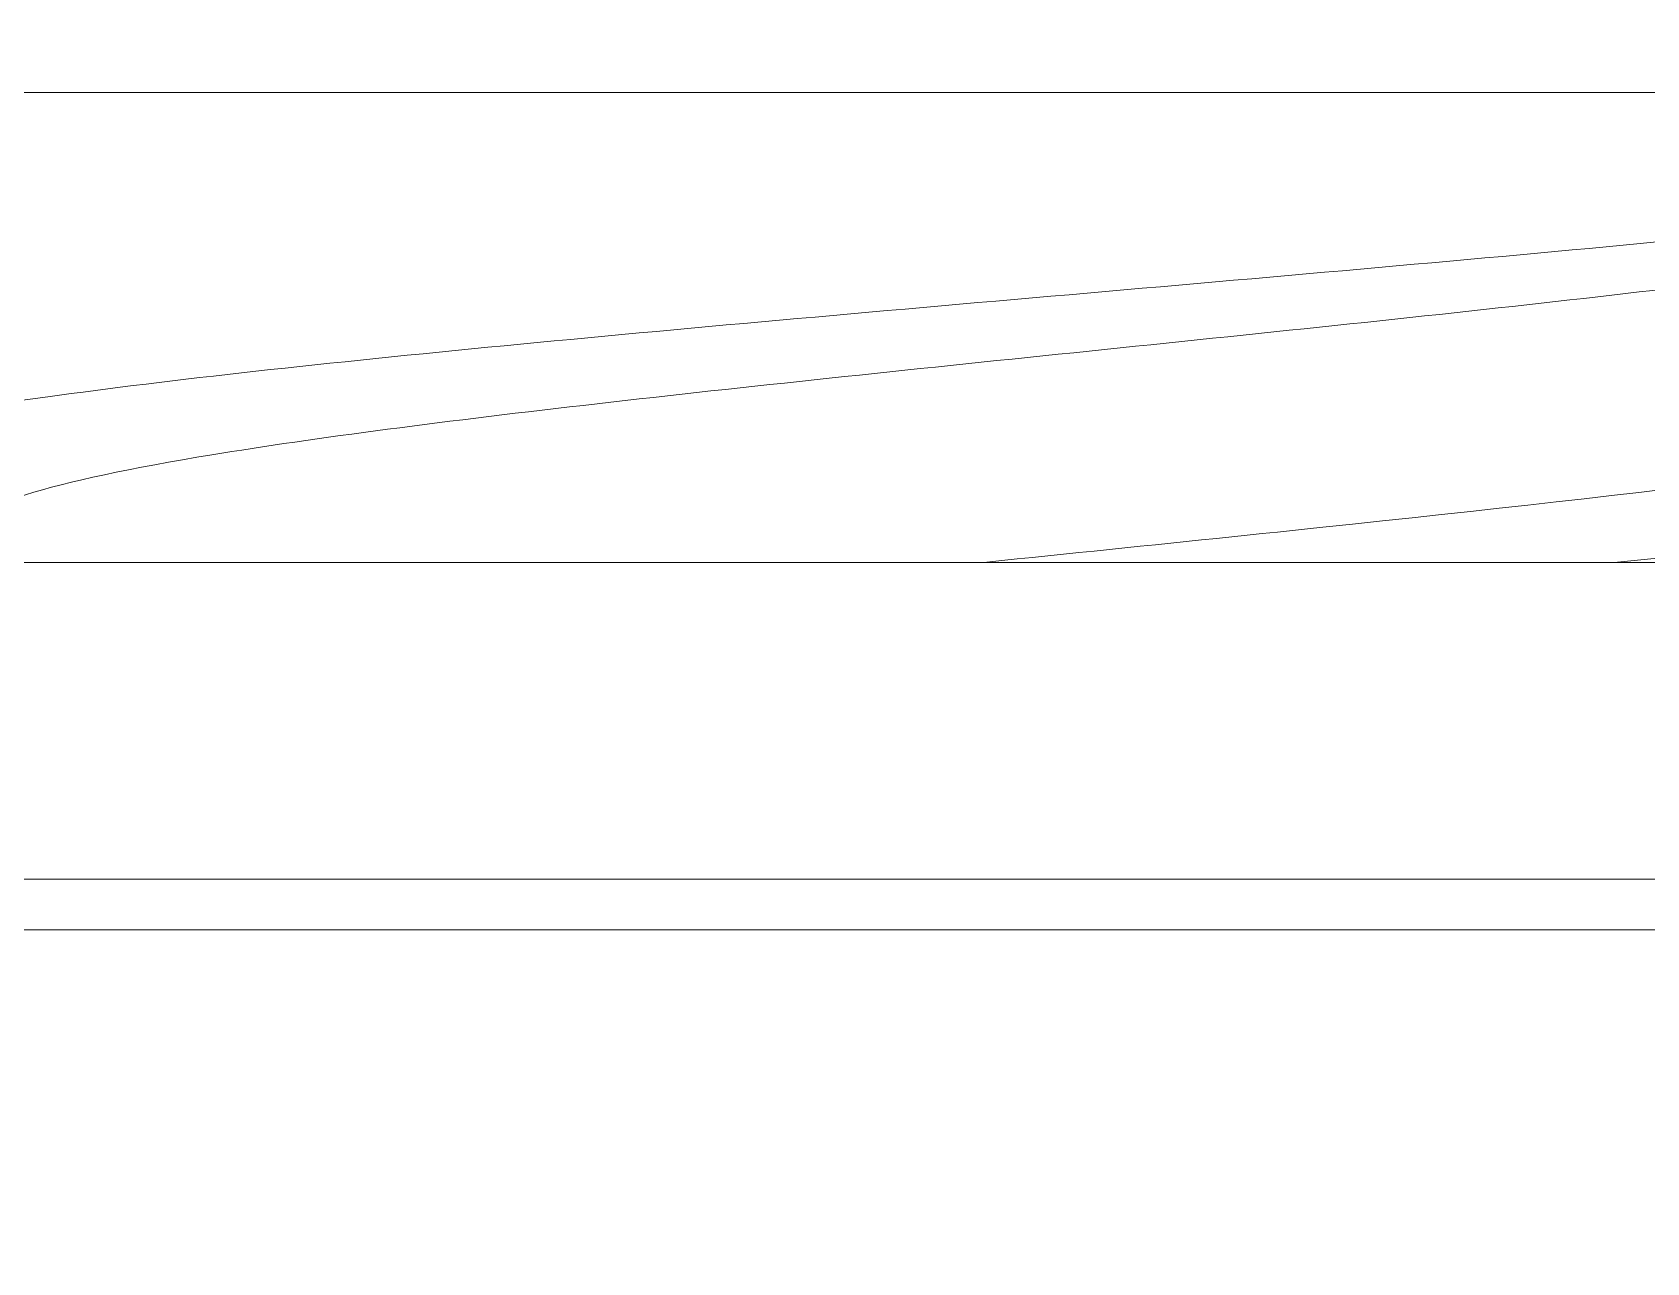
# Model space of a CAD drawing. Header units: millimetres. Extents: x 3069 to 3669, y 1489 to 1908.
# Drawn here: x 3592.81 to 3600.46, y 1768.97 to 1774.8 of the extents above; entities that cross this region are included whole.
import ezdxf

# ---------------------------------------------------------------- set-up
doc = ezdxf.new("R2010")
doc.units = ezdxf.units.MM
doc.set_wipeout_variables(frame=1)
doc.layers.add('Detalles-Accesorios', color=1, linetype='Continuous', lineweight=13)

# ---------------------------------------------------------------- blocks, each defined once
blk = doc.blocks.new('*U41')
for p, q in [((-29.9248, 1.7982), (-30.4424, 1.7982)), ((-28.6748, 1.7982), (-29.1924, 1.7982)), ((-27.4248, 1.7982), (-27.9424, 1.7982)), ((-26.1748, 1.7982), (-26.6924, 1.7982)), ((-24.9248, 1.7982), (-25.4424, 1.7982)), ((-30.3421, -1.7579), (-30.849, -1.7579)), ((-29.0921, -1.7579), (-29.599, -1.7579)), ((-27.8421, -1.7579), (-28.349, -1.7579)), ((-26.5921, -1.7579), (-27.099, -1.7579)), ((-25.3421, -1.7579), (-25.849, -1.7579))]:
    blk.add_line(p, q)
at = {"flags": 128}
for points in [[(-30.8194, 2.3999), (-30.8685, 2.3163), (-31.0197, 2.0599), (-31.1013, 1.9219), (-31.1356, 1.8641), (-31.162, 1.8198), (-31.1748, 1.7982)], [(-29.9545, -2.3591), (-29.9584, -2.3661), (-29.9693, -2.3811), (-29.9798, -2.3917), (-29.9901, -2.398), (-30, -2.4001), (-30.0113, -2.3974), (-30.0231, -2.3892), (-30.0353, -2.3754), (-30.0478, -2.3558), (-30.0606, -2.3303), (-30.0734, -2.2996), (-30.0865, -2.2632), (-30.0998, -2.2212), (-30.1132, -2.1736), (-30.1252, -2.1265), (-30.1373, -2.0753), (-30.1494, -2.02), (-30.1614, -1.9608), (-30.1734, -1.8979), (-30.1852, -1.8316), (-30.1969, -1.762), (-30.2085, -1.6894), (-30.2214, -1.6032), (-30.234, -1.5138), (-30.2462, -1.4217), (-30.2581, -1.3272), (-30.2696, -1.2307), (-30.2806, -1.1339), (-30.2921, -1.0336), (-30.3039, -0.93), (-30.316, -0.8232), (-30.3271, -0.7254), (-30.3385, -0.6257), (-30.35, -0.5242), (-30.3618, -0.4212), (-30.3736, -0.317), (-30.3856, -0.2119), (-30.3976, -0.1061), (-30.4097, -0.0001), (-30.4212, 0.1007), (-30.4326, 0.2013), (-30.444, 0.3012), (-30.4553, 0.4005), (-30.4664, 0.4986), (-30.4775, 0.5955), (-30.4902, 0.7077), (-30.5027, 0.8174), (-30.5149, 0.9244), (-30.5267, 1.0282), (-30.5384, 1.1307), (-30.5496, 1.2296), (-30.5611, 1.3263), (-30.5731, 1.421), (-30.5853, 1.5133), (-30.598, 1.6029), (-30.6109, 1.6892), (-30.6219, 1.7583), (-30.633, 1.8247), (-30.6442, 1.8881), (-30.6556, 1.9485), (-30.667, 2.0055), (-30.6785, 2.0591), (-30.692, 2.1176), (-30.7055, 2.1709), (-30.7189, 2.2187), (-30.7322, 2.261), (-30.7439, 2.2941), (-30.7554, 2.3226), (-30.7667, 2.3466), (-30.7778, 2.366), (-30.7886, 2.381), (-30.7992, 2.3916), (-30.8094, 2.3979), (-30.8194, 2.3999), (-30.8194, 2.3999)], [(-29.5694, 2.3999), (-29.6185, 2.3163), (-29.7697, 2.0599), (-29.8513, 1.9219), (-29.8856, 1.8641), (-29.912, 1.8198), (-29.9248, 1.7982)], [(-28.7045, -2.3591), (-28.7084, -2.3661), (-28.7193, -2.3811), (-28.7298, -2.3917), (-28.7401, -2.398), (-28.75, -2.4001), (-28.7613, -2.3974), (-28.7731, -2.3892), (-28.7853, -2.3754), (-28.7978, -2.3558), (-28.8106, -2.3303), (-28.8234, -2.2996), (-28.8365, -2.2632), (-28.8498, -2.2212), (-28.8632, -2.1736), (-28.8752, -2.1265), (-28.8873, -2.0753), (-28.8994, -2.02), (-28.9114, -1.9608), (-28.9234, -1.8979), (-28.9352, -1.8316), (-28.9469, -1.762), (-28.9585, -1.6894), (-28.9714, -1.6032), (-28.984, -1.5138), (-28.9962, -1.4217), (-29.0081, -1.3272), (-29.0196, -1.2307), (-29.0306, -1.1339), (-29.0421, -1.0336), (-29.0539, -0.93), (-29.066, -0.8232), (-29.0771, -0.7254), (-29.0885, -0.6257), (-29.1, -0.5242), (-29.1118, -0.4212), (-29.1236, -0.317), (-29.1356, -0.2119), (-29.1476, -0.1061), (-29.1597, -0.0001), (-29.1712, 0.1007), (-29.1826, 0.2013), (-29.194, 0.3012), (-29.2053, 0.4005), (-29.2164, 0.4986), (-29.2275, 0.5955), (-29.2402, 0.7077), (-29.2527, 0.8174), (-29.2649, 0.9244), (-29.2767, 1.0282), (-29.2884, 1.1307), (-29.2996, 1.2296), (-29.3111, 1.3263), (-29.3231, 1.421), (-29.3353, 1.5133), (-29.348, 1.6029), (-29.3609, 1.6892), (-29.3719, 1.7583), (-29.383, 1.8247), (-29.3942, 1.8881), (-29.4056, 1.9485), (-29.417, 2.0055), (-29.4285, 2.0591), (-29.442, 2.1176), (-29.4555, 2.1709), (-29.4689, 2.2187), (-29.4822, 2.261), (-29.4939, 2.2941), (-29.5054, 2.3226), (-29.5167, 2.3466), (-29.5278, 2.366), (-29.5386, 2.381), (-29.5492, 2.3916), (-29.5594, 2.3979), (-29.5694, 2.3999), (-29.5694, 2.3999)], [(-28.3194, 2.3999), (-28.3685, 2.3163), (-28.5197, 2.0599), (-28.6013, 1.9219), (-28.6356, 1.8641), (-28.662, 1.8198), (-28.6748, 1.7982)], [(-27.4545, -2.3591), (-27.4584, -2.3661), (-27.4693, -2.3811), (-27.4798, -2.3917), (-27.4901, -2.398), (-27.5, -2.4001), (-27.5113, -2.3974), (-27.5231, -2.3892), (-27.5353, -2.3754), (-27.5478, -2.3558), (-27.5606, -2.3303), (-27.5734, -2.2996), (-27.5865, -2.2632), (-27.5998, -2.2212), (-27.6132, -2.1736), (-27.6252, -2.1265), (-27.6373, -2.0753), (-27.6494, -2.02), (-27.6614, -1.9608), (-27.6734, -1.8979), (-27.6852, -1.8316), (-27.6969, -1.762), (-27.7085, -1.6894), (-27.7214, -1.6032), (-27.734, -1.5138), (-27.7462, -1.4217), (-27.7581, -1.3272), (-27.7696, -1.2307), (-27.7806, -1.1339), (-27.7921, -1.0336), (-27.8039, -0.93), (-27.816, -0.8232), (-27.8271, -0.7254), (-27.8385, -0.6257), (-27.85, -0.5242), (-27.8618, -0.4212), (-27.8736, -0.317), (-27.8856, -0.2119), (-27.8976, -0.1061), (-27.9097, -0.0001), (-27.9212, 0.1007), (-27.9326, 0.2013), (-27.944, 0.3012), (-27.9553, 0.4005), (-27.9664, 0.4986), (-27.9775, 0.5955), (-27.9902, 0.7077), (-28.0027, 0.8174), (-28.0149, 0.9244), (-28.0267, 1.0282), (-28.0384, 1.1307), (-28.0496, 1.2296), (-28.0611, 1.3263), (-28.0731, 1.421), (-28.0853, 1.5133), (-28.098, 1.6029), (-28.1109, 1.6892), (-28.1219, 1.7583), (-28.133, 1.8247), (-28.1442, 1.8881), (-28.1556, 1.9485), (-28.167, 2.0055), (-28.1785, 2.0591), (-28.192, 2.1176), (-28.2055, 2.1709), (-28.2189, 2.2187), (-28.2322, 2.261), (-28.2439, 2.2941), (-28.2554, 2.3226), (-28.2667, 2.3466), (-28.2778, 2.366), (-28.2886, 2.381), (-28.2992, 2.3916), (-28.3094, 2.3979), (-28.3194, 2.3999), (-28.3194, 2.3999)], [(-27.0694, 2.3999), (-27.1185, 2.3163), (-27.2697, 2.0599), (-27.3513, 1.9219), (-27.3856, 1.8641), (-27.412, 1.8198), (-27.4248, 1.7982)], [(-26.2045, -2.3591), (-26.2084, -2.3661), (-26.2193, -2.3811), (-26.2298, -2.3917), (-26.2401, -2.398), (-26.25, -2.4001), (-26.2613, -2.3974), (-26.2731, -2.3892), (-26.2853, -2.3754), (-26.2978, -2.3558), (-26.3106, -2.3303), (-26.3234, -2.2996), (-26.3365, -2.2632), (-26.3498, -2.2212), (-26.3632, -2.1736), (-26.3752, -2.1265), (-26.3873, -2.0753), (-26.3994, -2.02), (-26.4114, -1.9608), (-26.4234, -1.8979), (-26.4352, -1.8316), (-26.4469, -1.762), (-26.4585, -1.6894), (-26.4714, -1.6032), (-26.484, -1.5138), (-26.4962, -1.4217), (-26.5081, -1.3272), (-26.5196, -1.2307), (-26.5306, -1.1339), (-26.5421, -1.0336), (-26.5539, -0.93), (-26.566, -0.8232), (-26.5771, -0.7254), (-26.5885, -0.6257), (-26.6, -0.5242), (-26.6118, -0.4212), (-26.6236, -0.317), (-26.6356, -0.2119), (-26.6476, -0.1061), (-26.6597, -0.0001), (-26.6712, 0.1007), (-26.6826, 0.2013), (-26.694, 0.3012), (-26.7053, 0.4005), (-26.7164, 0.4986), (-26.7275, 0.5955), (-26.7402, 0.7077), (-26.7527, 0.8174), (-26.7649, 0.9244), (-26.7767, 1.0282), (-26.7884, 1.1307), (-26.7996, 1.2296), (-26.8111, 1.3263), (-26.8231, 1.421), (-26.8353, 1.5133), (-26.848, 1.6029), (-26.8609, 1.6892), (-26.8719, 1.7583), (-26.883, 1.8247), (-26.8942, 1.8881), (-26.9056, 1.9485), (-26.917, 2.0055), (-26.9285, 2.0591), (-26.942, 2.1176), (-26.9555, 2.1709), (-26.9689, 2.2187), (-26.9822, 2.261), (-26.9939, 2.2941), (-27.0054, 2.3226), (-27.0167, 2.3466), (-27.0278, 2.366), (-27.0386, 2.381), (-27.0492, 2.3916), (-27.0594, 2.3979), (-27.0694, 2.3999), (-27.0694, 2.3999)], [(-25.8194, 2.3999), (-25.8685, 2.3163), (-26.0197, 2.0599), (-26.1013, 1.9219), (-26.1356, 1.8641), (-26.162, 1.8198), (-26.1748, 1.7982)], [(-25, -2.4001), (-25.0113, -2.3974), (-25.0231, -2.3892), (-25.0353, -2.3754), (-25.0478, -2.3558), (-25.0606, -2.3303), (-25.0734, -2.2996), (-25.0865, -2.2632), (-25.0998, -2.2212), (-25.1132, -2.1736), (-25.1252, -2.1265), (-25.1373, -2.0753), (-25.1494, -2.02), (-25.1614, -1.9608), (-25.1734, -1.8979), (-25.1852, -1.8316), (-25.1969, -1.762), (-25.2085, -1.6894), (-25.2214, -1.6032), (-25.234, -1.5138), (-25.2462, -1.4217), (-25.2581, -1.3272), (-25.2696, -1.2307), (-25.2806, -1.1339), (-25.2921, -1.0336), (-25.3039, -0.93), (-25.316, -0.8232), (-25.3271, -0.7254), (-25.3385, -0.6257), (-25.35, -0.5242), (-25.3618, -0.4212), (-25.3736, -0.317), (-25.3856, -0.2119), (-25.3976, -0.1061), (-25.4097, -0.0001), (-25.4212, 0.1007), (-25.4326, 0.2013), (-25.444, 0.3012), (-25.4553, 0.4005), (-25.4664, 0.4986), (-25.4775, 0.5955), (-25.4902, 0.7077), (-25.5027, 0.8174), (-25.5149, 0.9244), (-25.5267, 1.0282), (-25.5384, 1.1307), (-25.5496, 1.2296), (-25.5611, 1.3263), (-25.5731, 1.421), (-25.5853, 1.5133), (-25.598, 1.6029), (-25.6109, 1.6892), (-25.6219, 1.7583), (-25.633, 1.8247), (-25.6442, 1.8881), (-25.6556, 1.9485), (-25.667, 2.0055), (-25.6785, 2.0591), (-25.692, 2.1176), (-25.7055, 2.1709), (-25.7189, 2.2187), (-25.7322, 2.261), (-25.7439, 2.2941), (-25.7554, 2.3226), (-25.7667, 2.3466), (-25.7778, 2.366), (-25.7886, 2.381), (-25.7992, 2.3916), (-25.8094, 2.3979), (-25.8194, 2.3999), (-25.8194, 2.3999)], [(-29.9545, -2.3597), (-29.9053, -2.276), (-29.7542, -2.0196), (-29.6725, -1.8816), (-29.6382, -1.8238), (-29.6119, -1.7795), (-29.599, -1.7579)], [(-28.7045, -2.3597), (-28.6553, -2.276), (-28.5042, -2.0196), (-28.4225, -1.8816), (-28.3882, -1.8238), (-28.3619, -1.7795), (-28.349, -1.7579)], [(-27.4545, -2.3597), (-27.4053, -2.276), (-27.2542, -2.0196), (-27.1725, -1.8816), (-27.1382, -1.8238), (-27.1119, -1.7795), (-27.099, -1.7579)], [(-26.2045, -2.3597), (-26.1553, -2.276), (-26.0042, -2.0196), (-25.9225, -1.8816), (-25.8882, -1.8238), (-25.8619, -1.7795), (-25.849, -1.7579)]]:
    blk.add_lwpolyline(points, dxfattribs=at)
for points, knots in [([(-29.599, -1.7579), (-29.633, -1.7575), (-29.6406, -1.7568), (-29.6524, -1.7506), (-29.6645, -1.7405), (-29.677, -1.7261), (-29.6898, -1.7076), (-29.7027, -1.685), (-29.7158, -1.6583), (-29.7291, -1.6275), (-29.7425, -1.5924), (-29.7562, -1.5531), (-29.77, -1.5094), (-29.7838, -1.462), (-29.7975, -1.4109), (-29.8111, -1.3563), (-29.8245, -1.2986), (-29.8377, -1.2381), (-29.8506, -1.1749), (-29.8632, -1.1095), (-29.8755, -1.042), (-29.8874, -0.9728), (-29.8988, -0.9024), (-29.9099, -0.8306), (-29.9213, -0.7571), (-29.9331, -0.6812), (-29.9454, -0.6024), (-29.958, -0.521), (-29.971, -0.4372), (-29.9843, -0.3517), (-29.9978, -0.265), (-30.0114, -0.1772), (-30.0252, -0.0888), (-30.0389, -0.0001), (-30.0527, 0.0885), (-30.0664, 0.1767), (-30.08, 0.2643), (-30.0935, 0.3509), (-30.1066, 0.4356), (-30.1195, 0.5183), (-30.132, 0.5987), (-30.1442, 0.677), (-30.1567, 0.7578), (-30.1696, 0.8406), (-30.1827, 0.9251), (-30.1963, 1.0072), (-30.2105, 1.087), (-30.2251, 1.1641), (-30.2394, 1.2345), (-30.2534, 1.2984), (-30.2667, 1.356), (-30.2803, 1.4104), (-30.294, 1.4614), (-30.3077, 1.5085), (-30.3213, 1.5516), (-30.3348, 1.5906), (-30.3482, 1.6257), (-30.3615, 1.6568), (-30.3738, 1.6823), (-30.3815, 1.6955), (-30.7667, 2.3466)], [0, 0, 0, 0, 0.01636, 0.032918, 0.049658, 0.066561, 0.083609, 0.100475, 0.117442, 0.13449, 0.151597, 0.169092, 0.186604, 0.204108, 0.221583, 0.239003, 0.256348, 0.273594, 0.290684, 0.307635, 0.324428, 0.341045, 0.357469, 0.373492, 0.38969, 0.406068, 0.422611, 0.439643, 0.456808, 0.474087, 0.491457, 0.508896, 0.526382, 0.543891, 0.561362, 0.578809, 0.596211, 0.613544, 0.630785, 0.64761, 0.664307, 0.680858, 0.697246, 0.716518, 0.735597, 0.754893, 0.774442, 0.794216, 0.814183, 0.831392, 0.848699, 0.866081, 0.883517, 0.900983, 0.918144, 0.935291, 0.952401, 0.969452, 0.986769, 1, 1, 1, 1]), ([(-28.349, -1.7579), (-28.383, -1.7575), (-28.3906, -1.7568), (-28.4024, -1.7506), (-28.4145, -1.7405), (-28.427, -1.7261), (-28.4398, -1.7076), (-28.4527, -1.685), (-28.4658, -1.6583), (-28.4791, -1.6275), (-28.4925, -1.5924), (-28.5062, -1.5531), (-28.52, -1.5094), (-28.5338, -1.462), (-28.5475, -1.4109), (-28.5611, -1.3563), (-28.5745, -1.2986), (-28.5877, -1.2381), (-28.6006, -1.1749), (-28.6132, -1.1095), (-28.6255, -1.042), (-28.6374, -0.9728), (-28.6488, -0.9024), (-28.6599, -0.8306), (-28.6713, -0.7571), (-28.6831, -0.6812), (-28.6954, -0.6024), (-28.708, -0.521), (-28.721, -0.4372), (-28.7343, -0.3517), (-28.7478, -0.265), (-28.7614, -0.1772), (-28.7752, -0.0888), (-28.7889, -0.0001), (-28.8027, 0.0885), (-28.8164, 0.1767), (-28.83, 0.2643), (-28.8435, 0.3509), (-28.8566, 0.4356), (-28.8695, 0.5183), (-28.882, 0.5987), (-28.8942, 0.677), (-28.9067, 0.7578), (-28.9196, 0.8406), (-28.9327, 0.9251), (-28.9463, 1.0072), (-28.9605, 1.087), (-28.9751, 1.1641), (-28.9894, 1.2345), (-29.0034, 1.2984), (-29.0167, 1.356), (-29.0303, 1.4104), (-29.044, 1.4614), (-29.0577, 1.5085), (-29.0713, 1.5516), (-29.0848, 1.5906), (-29.0982, 1.6257), (-29.1115, 1.6568), (-29.1238, 1.6823), (-29.1315, 1.6955), (-29.5167, 2.3466)], [0, 0, 0, 0, 0.01636, 0.032918, 0.049658, 0.066561, 0.083609, 0.100475, 0.117442, 0.13449, 0.151597, 0.169092, 0.186604, 0.204108, 0.221583, 0.239003, 0.256348, 0.273594, 0.290684, 0.307635, 0.324428, 0.341045, 0.357469, 0.373492, 0.38969, 0.406068, 0.422611, 0.439643, 0.456808, 0.474087, 0.491457, 0.508896, 0.526382, 0.543891, 0.561362, 0.578809, 0.596211, 0.613544, 0.630785, 0.64761, 0.664307, 0.680858, 0.697246, 0.716518, 0.735597, 0.754893, 0.774442, 0.794216, 0.814183, 0.831392, 0.848699, 0.866081, 0.883517, 0.900983, 0.918144, 0.935291, 0.952401, 0.969452, 0.986769, 1, 1, 1, 1]), ([(-27.099, -1.7579), (-27.133, -1.7575), (-27.1406, -1.7568), (-27.1524, -1.7506), (-27.1645, -1.7405), (-27.177, -1.7261), (-27.1898, -1.7076), (-27.2027, -1.685), (-27.2158, -1.6583), (-27.2291, -1.6275), (-27.2425, -1.5924), (-27.2562, -1.5531), (-27.27, -1.5094), (-27.2838, -1.462), (-27.2975, -1.4109), (-27.3111, -1.3563), (-27.3245, -1.2986), (-27.3377, -1.2381), (-27.3506, -1.1749), (-27.3632, -1.1095), (-27.3755, -1.042), (-27.3874, -0.9728), (-27.3988, -0.9024), (-27.4099, -0.8306), (-27.4213, -0.7571), (-27.4331, -0.6812), (-27.4454, -0.6024), (-27.458, -0.521), (-27.471, -0.4372), (-27.4843, -0.3517), (-27.4978, -0.265), (-27.5114, -0.1772), (-27.5252, -0.0888), (-27.5389, -0.0001), (-27.5527, 0.0885), (-27.5664, 0.1767), (-27.58, 0.2643), (-27.5935, 0.3509), (-27.6066, 0.4356), (-27.6195, 0.5183), (-27.632, 0.5987), (-27.6442, 0.677), (-27.6567, 0.7578), (-27.6696, 0.8406), (-27.6827, 0.9251), (-27.6963, 1.0072), (-27.7105, 1.087), (-27.7251, 1.1641), (-27.7394, 1.2345), (-27.7534, 1.2984), (-27.7667, 1.356), (-27.7803, 1.4104), (-27.794, 1.4614), (-27.8077, 1.5085), (-27.8213, 1.5516), (-27.8348, 1.5906), (-27.8482, 1.6257), (-27.8615, 1.6568), (-27.8738, 1.6823), (-27.8815, 1.6955), (-28.2667, 2.3466)], [0, 0, 0, 0, 0.01636, 0.032918, 0.049658, 0.066561, 0.083609, 0.100475, 0.117442, 0.13449, 0.151597, 0.169092, 0.186604, 0.204108, 0.221583, 0.239003, 0.256348, 0.273594, 0.290684, 0.307635, 0.324428, 0.341045, 0.357469, 0.373492, 0.38969, 0.406068, 0.422611, 0.439643, 0.456808, 0.474087, 0.491457, 0.508896, 0.526382, 0.543891, 0.561362, 0.578809, 0.596211, 0.613544, 0.630785, 0.64761, 0.664307, 0.680858, 0.697246, 0.716518, 0.735597, 0.754893, 0.774442, 0.794216, 0.814183, 0.831392, 0.848699, 0.866081, 0.883517, 0.900983, 0.918144, 0.935291, 0.952401, 0.969452, 0.986769, 1, 1, 1, 1]), ([(-25.849, -1.7579), (-25.883, -1.7575), (-25.8906, -1.7568), (-25.9024, -1.7506), (-25.9145, -1.7405), (-25.927, -1.7261), (-25.9398, -1.7076), (-25.9527, -1.685), (-25.9658, -1.6583), (-25.9791, -1.6275), (-25.9925, -1.5924), (-26.0062, -1.5531), (-26.02, -1.5094), (-26.0338, -1.462), (-26.0475, -1.4109), (-26.0611, -1.3563), (-26.0745, -1.2986), (-26.0877, -1.2381), (-26.1006, -1.1749), (-26.1132, -1.1095), (-26.1255, -1.042), (-26.1374, -0.9728), (-26.1488, -0.9024), (-26.1599, -0.8306), (-26.1713, -0.7571), (-26.1831, -0.6812), (-26.1954, -0.6024), (-26.208, -0.521), (-26.221, -0.4372), (-26.2343, -0.3517), (-26.2478, -0.265), (-26.2614, -0.1772), (-26.2752, -0.0888), (-26.2889, -0.0001), (-26.3027, 0.0885), (-26.3164, 0.1767), (-26.33, 0.2643), (-26.3435, 0.3509), (-26.3566, 0.4356), (-26.3695, 0.5183), (-26.382, 0.5987), (-26.3942, 0.677), (-26.4067, 0.7578), (-26.4196, 0.8406), (-26.4327, 0.9251), (-26.4463, 1.0072), (-26.4605, 1.087), (-26.4751, 1.1641), (-26.4894, 1.2345), (-26.5034, 1.2984), (-26.5167, 1.356), (-26.5303, 1.4104), (-26.544, 1.4614), (-26.5577, 1.5085), (-26.5713, 1.5516), (-26.5848, 1.5906), (-26.5982, 1.6257), (-26.6115, 1.6568), (-26.6238, 1.6823), (-26.6315, 1.6955), (-27.0167, 2.3466)], [0, 0, 0, 0, 0.01636, 0.032918, 0.049658, 0.066561, 0.083609, 0.100475, 0.117442, 0.13449, 0.151597, 0.169092, 0.186604, 0.204108, 0.221583, 0.239003, 0.256348, 0.273594, 0.290684, 0.307635, 0.324428, 0.341045, 0.357469, 0.373492, 0.38969, 0.406068, 0.422611, 0.439643, 0.456808, 0.474087, 0.491457, 0.508896, 0.526382, 0.543891, 0.561362, 0.578809, 0.596211, 0.613544, 0.630785, 0.64761, 0.664307, 0.680858, 0.697246, 0.716518, 0.735597, 0.754893, 0.774442, 0.794216, 0.814183, 0.831392, 0.848699, 0.866081, 0.883517, 0.900983, 0.918144, 0.935291, 0.952401, 0.969452, 0.986769, 1, 1, 1, 1]), ([(-24.599, -1.7579), (-24.633, -1.7575), (-24.6406, -1.7568), (-24.6524, -1.7506), (-24.6645, -1.7405), (-24.677, -1.7261), (-24.6898, -1.7076), (-24.7027, -1.685), (-24.7158, -1.6583), (-24.7291, -1.6275), (-24.7425, -1.5924), (-24.7562, -1.5531), (-24.77, -1.5094), (-24.7838, -1.462), (-24.7975, -1.4109), (-24.8111, -1.3563), (-24.8245, -1.2986), (-24.8377, -1.2381), (-24.8506, -1.1749), (-24.8632, -1.1095), (-24.8755, -1.042), (-24.8874, -0.9728), (-24.8988, -0.9024), (-24.9099, -0.8306), (-24.9213, -0.7571), (-24.9331, -0.6812), (-24.9454, -0.6024), (-24.958, -0.521), (-24.971, -0.4372), (-24.9843, -0.3517), (-24.9978, -0.265), (-25.0114, -0.1772), (-25.0252, -0.0888), (-25.0389, -0.0001), (-25.0527, 0.0885), (-25.0664, 0.1767), (-25.08, 0.2643), (-25.0935, 0.3509), (-25.1066, 0.4356), (-25.1195, 0.5183), (-25.132, 0.5987), (-25.1442, 0.677), (-25.1567, 0.7578), (-25.1696, 0.8406), (-25.1827, 0.9251), (-25.1963, 1.0072), (-25.2105, 1.087), (-25.2251, 1.1641), (-25.2394, 1.2345), (-25.2534, 1.2984), (-25.2667, 1.356), (-25.2803, 1.4104), (-25.294, 1.4614), (-25.3077, 1.5085), (-25.3213, 1.5516), (-25.3348, 1.5906), (-25.3482, 1.6257), (-25.3615, 1.6568), (-25.3738, 1.6823), (-25.3815, 1.6955), (-25.7667, 2.3466)], [0, 0, 0, 0, 0.01636, 0.032918, 0.049658, 0.066561, 0.083609, 0.100475, 0.117442, 0.13449, 0.151597, 0.169092, 0.186604, 0.204108, 0.221583, 0.239003, 0.256348, 0.273594, 0.290684, 0.307635, 0.324428, 0.341045, 0.357469, 0.373492, 0.38969, 0.406068, 0.422611, 0.439643, 0.456808, 0.474087, 0.491457, 0.508896, 0.526382, 0.543891, 0.561362, 0.578809, 0.596211, 0.613544, 0.630785, 0.64761, 0.664307, 0.680858, 0.697246, 0.716518, 0.735597, 0.754893, 0.774442, 0.794216, 0.814183, 0.831392, 0.848699, 0.866081, 0.883517, 0.900983, 0.918144, 0.935291, 0.952401, 0.969452, 0.986769, 1, 1, 1, 1]), ([(-31.1748, 1.7982), (-31.1408, 1.7978), (-31.1333, 1.7971), (-31.1215, 1.7908), (-31.1093, 1.7808), (-31.0968, 1.7664), (-31.0841, 1.7479), (-31.0712, 1.7252), (-31.0581, 1.6986), (-31.0448, 1.6678), (-31.0313, 1.6327), (-31.0176, 1.5933), (-31.0039, 1.5497), (-30.9901, 1.5022), (-30.9764, 1.4511), (-30.9628, 1.3966), (-30.9493, 1.3389), (-30.9361, 1.2783), (-30.9232, 1.2152), (-30.9106, 1.1497), (-30.8984, 1.0823), (-30.8865, 1.013), (-30.875, 0.9427), (-30.864, 0.8709), (-30.8525, 0.7974), (-30.8407, 0.7214), (-30.8285, 0.6427), (-30.8158, 0.5613), (-30.8028, 0.4775), (-30.7896, 0.392), (-30.7761, 0.3053), (-30.7624, 0.2175), (-30.7487, 0.1291), (-30.7349, 0.0404), (-30.7211, -0.0482), (-30.7074, -0.1365), (-30.6938, -0.224), (-30.6804, -0.3106), (-30.6672, -0.3954), (-30.6544, -0.478), (-30.6419, -0.5584), (-30.6297, -0.6368), (-30.6172, -0.7176), (-30.6043, -0.8003), (-30.5912, -0.8848), (-30.5775, -0.9669), (-30.5634, -1.0467), (-30.5487, -1.1238), (-30.5344, -1.1943), (-30.5205, -1.2581), (-30.5071, -1.3157), (-30.4935, -1.3701), (-30.4799, -1.4211), (-30.4662, -1.4683), (-30.4526, -1.5114), (-30.4391, -1.5504), (-30.4257, -1.5854), (-30.4123, -1.6165), (-30.4001, -1.642), (-30.3923, -1.6552), (-30.0478, -2.3558)], [0, 0, 0, 0, 0.01636, 0.032918, 0.049658, 0.066561, 0.083609, 0.100475, 0.117442, 0.13449, 0.151597, 0.169092, 0.186604, 0.204109, 0.221583, 0.239003, 0.256348, 0.273594, 0.290684, 0.307635, 0.324428, 0.341045, 0.357469, 0.373492, 0.38969, 0.406068, 0.422611, 0.439643, 0.456809, 0.474087, 0.491457, 0.508896, 0.526382, 0.543891, 0.561362, 0.57881, 0.596211, 0.613544, 0.630786, 0.647611, 0.664308, 0.680859, 0.697246, 0.716518, 0.735597, 0.754894, 0.774443, 0.794216, 0.814184, 0.831393, 0.848699, 0.866081, 0.883517, 0.900983, 0.918145, 0.935291, 0.952401, 0.969453, 0.98677, 1, 1, 1, 1]), ([(-29.9248, 1.7982), (-29.8908, 1.7978), (-29.8833, 1.7971), (-29.8715, 1.7908), (-29.8593, 1.7808), (-29.8468, 1.7664), (-29.8341, 1.7479), (-29.8212, 1.7252), (-29.8081, 1.6986), (-29.7948, 1.6678), (-29.7813, 1.6327), (-29.7676, 1.5933), (-29.7539, 1.5497), (-29.7401, 1.5022), (-29.7264, 1.4511), (-29.7128, 1.3966), (-29.6993, 1.3389), (-29.6861, 1.2783), (-29.6732, 1.2152), (-29.6606, 1.1497), (-29.6484, 1.0823), (-29.6365, 1.013), (-29.625, 0.9427), (-29.614, 0.8709), (-29.6025, 0.7974), (-29.5907, 0.7214), (-29.5785, 0.6427), (-29.5658, 0.5613), (-29.5528, 0.4775), (-29.5396, 0.392), (-29.5261, 0.3053), (-29.5124, 0.2175), (-29.4987, 0.1291), (-29.4849, 0.0404), (-29.4711, -0.0482), (-29.4574, -0.1365), (-29.4438, -0.224), (-29.4304, -0.3106), (-29.4172, -0.3954), (-29.4044, -0.478), (-29.3919, -0.5584), (-29.3797, -0.6368), (-29.3672, -0.7176), (-29.3543, -0.8003), (-29.3412, -0.8848), (-29.3275, -0.9669), (-29.3134, -1.0467), (-29.2987, -1.1238), (-29.2844, -1.1943), (-29.2705, -1.2581), (-29.2571, -1.3157), (-29.2435, -1.3701), (-29.2299, -1.4211), (-29.2162, -1.4683), (-29.2026, -1.5114), (-29.1891, -1.5504), (-29.1757, -1.5854), (-29.1623, -1.6165), (-29.1501, -1.642), (-29.1423, -1.6552), (-28.7978, -2.3558)], [0, 0, 0, 0, 0.01636, 0.032918, 0.049658, 0.066561, 0.083609, 0.100475, 0.117442, 0.13449, 0.151597, 0.169092, 0.186604, 0.204109, 0.221583, 0.239003, 0.256348, 0.273594, 0.290684, 0.307635, 0.324428, 0.341045, 0.357469, 0.373492, 0.38969, 0.406068, 0.422611, 0.439643, 0.456809, 0.474087, 0.491457, 0.508896, 0.526382, 0.543891, 0.561362, 0.57881, 0.596211, 0.613544, 0.630786, 0.647611, 0.664308, 0.680859, 0.697246, 0.716518, 0.735597, 0.754894, 0.774443, 0.794216, 0.814184, 0.831393, 0.848699, 0.866081, 0.883517, 0.900983, 0.918145, 0.935291, 0.952401, 0.969453, 0.98677, 1, 1, 1, 1]), ([(-28.6748, 1.7982), (-28.6408, 1.7978), (-28.6333, 1.7971), (-28.6215, 1.7908), (-28.6093, 1.7808), (-28.5968, 1.7664), (-28.5841, 1.7479), (-28.5712, 1.7252), (-28.5581, 1.6986), (-28.5448, 1.6678), (-28.5313, 1.6327), (-28.5176, 1.5933), (-28.5039, 1.5497), (-28.4901, 1.5022), (-28.4764, 1.4511), (-28.4628, 1.3966), (-28.4493, 1.3389), (-28.4361, 1.2783), (-28.4232, 1.2152), (-28.4106, 1.1497), (-28.3984, 1.0823), (-28.3865, 1.013), (-28.375, 0.9427), (-28.364, 0.8709), (-28.3525, 0.7974), (-28.3407, 0.7214), (-28.3285, 0.6427), (-28.3158, 0.5613), (-28.3028, 0.4775), (-28.2896, 0.392), (-28.2761, 0.3053), (-28.2624, 0.2175), (-28.2487, 0.1291), (-28.2349, 0.0404), (-28.2211, -0.0482), (-28.2074, -0.1365), (-28.1938, -0.224), (-28.1804, -0.3106), (-28.1672, -0.3954), (-28.1544, -0.478), (-28.1419, -0.5584), (-28.1297, -0.6368), (-28.1172, -0.7176), (-28.1043, -0.8003), (-28.0912, -0.8848), (-28.0775, -0.9669), (-28.0634, -1.0467), (-28.0487, -1.1238), (-28.0344, -1.1943), (-28.0205, -1.2581), (-28.0071, -1.3157), (-27.9935, -1.3701), (-27.9799, -1.4211), (-27.9662, -1.4683), (-27.9526, -1.5114), (-27.9391, -1.5504), (-27.9257, -1.5854), (-27.9123, -1.6165), (-27.9001, -1.642), (-27.8923, -1.6552), (-27.5478, -2.3558)], [0, 0, 0, 0, 0.01636, 0.032918, 0.049658, 0.066561, 0.083609, 0.100475, 0.117442, 0.13449, 0.151597, 0.169092, 0.186604, 0.204109, 0.221583, 0.239003, 0.256348, 0.273594, 0.290684, 0.307635, 0.324428, 0.341045, 0.357469, 0.373492, 0.38969, 0.406068, 0.422611, 0.439643, 0.456809, 0.474087, 0.491457, 0.508896, 0.526382, 0.543891, 0.561362, 0.57881, 0.596211, 0.613544, 0.630786, 0.647611, 0.664308, 0.680859, 0.697246, 0.716518, 0.735597, 0.754894, 0.774443, 0.794216, 0.814184, 0.831393, 0.848699, 0.866081, 0.883517, 0.900983, 0.918145, 0.935291, 0.952401, 0.969453, 0.98677, 1, 1, 1, 1]), ([(-27.4248, 1.7982), (-27.3908, 1.7978), (-27.3833, 1.7971), (-27.3715, 1.7908), (-27.3593, 1.7808), (-27.3468, 1.7664), (-27.3341, 1.7479), (-27.3212, 1.7252), (-27.3081, 1.6986), (-27.2948, 1.6678), (-27.2813, 1.6327), (-27.2676, 1.5933), (-27.2539, 1.5497), (-27.2401, 1.5022), (-27.2264, 1.4511), (-27.2128, 1.3966), (-27.1993, 1.3389), (-27.1861, 1.2783), (-27.1732, 1.2152), (-27.1606, 1.1497), (-27.1484, 1.0823), (-27.1365, 1.013), (-27.125, 0.9427), (-27.114, 0.8709), (-27.1025, 0.7974), (-27.0907, 0.7214), (-27.0785, 0.6427), (-27.0658, 0.5613), (-27.0528, 0.4775), (-27.0396, 0.392), (-27.0261, 0.3053), (-27.0124, 0.2175), (-26.9987, 0.1291), (-26.9849, 0.0404), (-26.9711, -0.0482), (-26.9574, -0.1365), (-26.9438, -0.224), (-26.9304, -0.3106), (-26.9172, -0.3954), (-26.9044, -0.478), (-26.8919, -0.5584), (-26.8797, -0.6368), (-26.8672, -0.7176), (-26.8543, -0.8003), (-26.8412, -0.8848), (-26.8275, -0.9669), (-26.8134, -1.0467), (-26.7987, -1.1238), (-26.7844, -1.1943), (-26.7705, -1.2581), (-26.7571, -1.3157), (-26.7435, -1.3701), (-26.7299, -1.4211), (-26.7162, -1.4683), (-26.7026, -1.5114), (-26.6891, -1.5504), (-26.6757, -1.5854), (-26.6623, -1.6165), (-26.6501, -1.642), (-26.6423, -1.6552), (-26.2978, -2.3558)], [0, 0, 0, 0, 0.01636, 0.032918, 0.049658, 0.066561, 0.083609, 0.100475, 0.117442, 0.13449, 0.151597, 0.169092, 0.186604, 0.204109, 0.221583, 0.239003, 0.256348, 0.273594, 0.290684, 0.307635, 0.324428, 0.341045, 0.357469, 0.373492, 0.38969, 0.406068, 0.422611, 0.439643, 0.456809, 0.474087, 0.491457, 0.508896, 0.526382, 0.543891, 0.561362, 0.57881, 0.596211, 0.613544, 0.630786, 0.647611, 0.664308, 0.680859, 0.697246, 0.716518, 0.735597, 0.754894, 0.774443, 0.794216, 0.814184, 0.831393, 0.848699, 0.866081, 0.883517, 0.900983, 0.918145, 0.935291, 0.952401, 0.969453, 0.98677, 1, 1, 1, 1]), ([(-26.1748, 1.7982), (-26.1408, 1.7978), (-26.1333, 1.7971), (-26.1215, 1.7908), (-26.1093, 1.7808), (-26.0968, 1.7664), (-26.0841, 1.7479), (-26.0712, 1.7252), (-26.0581, 1.6986), (-26.0448, 1.6678), (-26.0313, 1.6327), (-26.0176, 1.5933), (-26.0039, 1.5497), (-25.9901, 1.5022), (-25.9764, 1.4511), (-25.9628, 1.3966), (-25.9493, 1.3389), (-25.9361, 1.2783), (-25.9232, 1.2152), (-25.9106, 1.1497), (-25.8984, 1.0823), (-25.8865, 1.013), (-25.875, 0.9427), (-25.864, 0.8709), (-25.8525, 0.7974), (-25.8407, 0.7214), (-25.8285, 0.6427), (-25.8158, 0.5613), (-25.8028, 0.4775), (-25.7896, 0.392), (-25.7761, 0.3053), (-25.7624, 0.2175), (-25.7487, 0.1291), (-25.7349, 0.0404), (-25.7211, -0.0482), (-25.7074, -0.1365), (-25.6938, -0.224), (-25.6804, -0.3106), (-25.6672, -0.3954), (-25.6544, -0.478), (-25.6419, -0.5584), (-25.6297, -0.6368), (-25.6172, -0.7176), (-25.6043, -0.8003), (-25.5912, -0.8848), (-25.5775, -0.9669), (-25.5634, -1.0467), (-25.5487, -1.1238), (-25.5344, -1.1943), (-25.5205, -1.2581), (-25.5071, -1.3157), (-25.4935, -1.3701), (-25.4799, -1.4211), (-25.4662, -1.4683), (-25.4526, -1.5114), (-25.4391, -1.5504), (-25.4257, -1.5854), (-25.4123, -1.6165), (-25.4001, -1.642), (-25.3923, -1.6552), (-25.0478, -2.3558)], [0, 0, 0, 0, 0.01636, 0.032918, 0.049658, 0.066561, 0.083609, 0.100475, 0.117442, 0.13449, 0.151597, 0.169092, 0.186604, 0.204109, 0.221583, 0.239003, 0.256348, 0.273594, 0.290684, 0.307635, 0.324428, 0.341045, 0.357469, 0.373492, 0.38969, 0.406068, 0.422611, 0.439643, 0.456809, 0.474087, 0.491457, 0.508896, 0.526382, 0.543891, 0.561362, 0.57881, 0.596211, 0.613544, 0.630786, 0.647611, 0.664308, 0.680859, 0.697246, 0.716518, 0.735597, 0.754894, 0.774443, 0.794216, 0.814184, 0.831393, 0.848699, 0.866081, 0.883517, 0.900983, 0.918145, 0.935291, 0.952401, 0.969453, 0.98677, 1, 1, 1, 1])]:
    blk.add_open_spline(points, degree=3, knots=knots)
blk = doc.blocks.new('*U48')
blk.add_wipeout([(-9.6984, -9.0254), (-9.5428, -9.3615), (-9.2, -9.4996), (-8.0301, -9.5), (-7.8475, -9.438), (-7.7404, -9.2777), (-6.9683, -6.4), (-5.1523, -6.4), (-4.9988, -6.1828), (-4.7733, -5.4), (-4.0217, -5.4), (-3.8183, -6.1017), (-3.6556, -6.4054), (-3, -6.4), (-3, -9.2), (-2.9121, -9.4121), (-2.7, -9.5), (-0.3, -9.5), (-0.0879, -9.4121), (0, -9.2), (0, -7.4729), (2.0607, -7.4729), (2.2546, -8.1968), (2.3747, -8.3665), (2.5762, -8.4174), (6.5, -8), (11.7, -8), (11.9121, -7.9121), (12, -7.7), (12, 7.7), (11.9121, 7.9121), (11.7, 8), (6.5, 8), (2.5762, 8.4174), (2.3747, 8.3665), (2.2546, 8.1968), (2.0607, 7.4729), (0, 7.4729), (0, 9.2), (-0.0879, 9.4121), (-0.3, 9.5), (-2.7, 9.5), (-2.9121, 9.4121), (-3, 9.2), (-3, 5.4), (-3.0233, 5.4), (-3.2268, 6.1017), (-3.3975, 6.4), (-5.3975, 6.4), (-5.5683, 6.1063), (-5.7717, 5.4), (-6.5233, 5.4), (-6.7268, 6.1017), (-6.8975, 6.4), (-6.9683, 6.4), (-7.7404, 9.2777), (-7.8475, 9.438), (-8.0301, 9.5), (-9.2, 9.5), (-9.5421, 9.3637), (-9.7, 9)])
for p, q in [((-3, -9.2), (-3, 9.2)), ((-6.9683, -6.4), (-6.9683, 6.4))]:
    blk.add_line(p, q)
for points, knots in [([(-5.5683, 6.1063), (-5.4168, 6.6258), (-5.1049, 6.2413), (-4.6328, 1.4262), (-4.1522, -4.4732), (-3.8238, -6.3662), (-3.6556, -6.4054), (-3.6475, -6.4052)], [9.279777, 9.279777, 9.279777, 9.279777, 10.09574, 10.959366, 11.822221, 12.684339, 12.727896, 12.727896, 12.727896, 12.727896]), ([(-6.8976, 6.3977), (-6.7635, 6.3908), (-6.4676, 5.1326), (-6.0105, -0.1571), (-5.5264, -5.6468), (-5.1819, -6.7057), (-4.9988, -6.1828), (-4.9768, -6.1054)], [3.303118, 3.303118, 3.303118, 3.303118, 4.025867, 4.895864, 5.764843, 6.632842, 6.751237, 6.751237, 6.751237, 6.751237]), ([(-4.1224, -5.0535), (-4.224, -4.7038), (-4.4857, -3.1679), (-4.9078, 1.2033), (-5.323, 4.7763), (-5.5779, 5.3935), (-5.6725, 5.3959)], [-12.369027, -12.369027, -12.369027, -12.369027, -11.822221, -10.959366, -10.09574, -9.586304, -9.586304, -9.586304, -9.586304]), ([(-6.4226, 5.0514), (-6.3551, 4.8228), (-6.1259, 3.68), (-5.7355, -0.1325), (-5.2863, -4.4302), (-4.9988, -5.3933), (-4.8725, -5.4005)], [3.661988, 3.661988, 3.661988, 3.661988, 4.025867, 4.895864, 5.764843, 6.444711, 6.444711, 6.444711, 6.444711])]:
    blk.add_open_spline(points, degree=3, knots=knots)
blk = doc.blocks.new('*U49')
blk.add_wipeout([(-5.7922, -0.15), (0.3501, -0.15), (0.3501, 1.1099), (1.3501, 1.1099), (5.5, -0.5008), (5.5, -1.8901), (2.2601, -4.4), (2.2601, -44.5), (5.5, -44.5), (5.5, -45.3992), (1.3501, -47.0099), (0.3501, -47.0099), (0.3501, -45.7), (-0.9899, -45.7), (-0.9899, -44.5), (0.7601, -44.5), (0.7601, -4.4), (-2.2399, -1.4), (-5.9625, -1.4), (-6.3999, -1.2993), (-6.7491, -1.0175), (-10.2732, 3.4716), (-10.371, 3.6223), (-10.4402, 3.788), (-10.7363, 4.7256), (-10.7002, 4.9818), (-10.4781, 5.1146), (-8.5935, 5.2903), (-8.2716, 5.051), (-8.4753, 4.7055), (-9.3896, 4.4168), (-9.5198, 4.2871), (-9.4892, 4.1059), (-6.5917, 0.2493), (-6.239, -0.0446)])
for p, q in [((0.7601, -44.5), (0.7601, -4.4)), ((2.2601, -4.4), (2.2601, -44.5))]:
    blk.add_line(p, q)

msp = doc.modelspace()

# ---------------------------------------------------------------- block references
at = {"layer": 'Detalles-Accesorios', "rotation": 270}
msp.add_blockref('*U41', (3597.8673, 1743.9658), dxfattribs=at)

# ---------------------------------------------------------------- next in the draw order: block references
msp.add_blockref('*U48', (3597.8673, 1767.5458), dxfattribs=at)

# ---------------------------------------------------------------- next in the draw order: block references
msp.add_blockref('*U49', (3617.3159, 1773.0458), dxfattribs=at)

doc.saveas('drawing.dxf')
